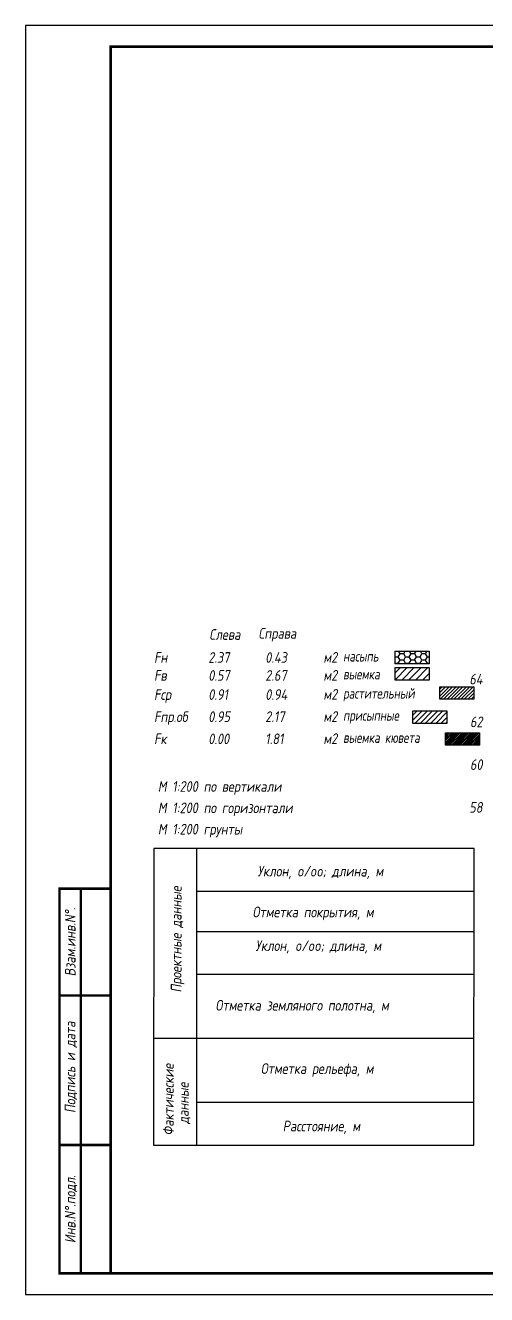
# Model space of a CAD drawing. Extents: x -717 to 1451, y -133302 to 233.
# Drawn here: x -30.1 to 78, y -131460.4 to -131163.4 of the extents above; entities that cross this region are included whole.
import ezdxf
from ezdxf.enums import TextEntityAlignment as Align

# ---------------------------------------------------------------- set-up
doc = ezdxf.new("R2010")
doc.units = 0
for name, color, linetype in [('Зарамочное оформление', 7, 'Continuous'), ('Линейка абсолютных высот', 7, 'Continuous'), ('Объем выемки', 7, 'Continuous'), ('Объем кюветов', 7, 'Continuous'), ('Объем насыпи', 7, 'Continuous'), ('Объем присыпных обочин', 7, 'Continuous'), ('Объем срезки растительного слоя', 7, 'Continuous'), ('Объём_2650', 7, 'Continuous'), ('Таблица', 7, 'Continuous')]:
    doc.layers.add(name, color=color, linetype=linetype)
for name, color, linetype, true_color in [('Объём_2563', 7, 'Continuous', 0xff8000), ('Объём_2570', 7, 'Continuous', 0x80ff00), ('Объём_2600', 7, 'Continuous', 0x808000), ('Объём_2620', 2, 'Continuous', 0xffff00)]:
    doc.layers.add(name, color=color, linetype=linetype, true_color=true_color)
doc.styles.add('М', font='romand.shx', dxfattribs={"width": 0.8, "oblique": 10, "height": 2.5})

# ---------------------------------------------------------------- blocks, each defined once
blk = doc.blocks.new('условные обозначения')
at = {"layer": 'Объём_2563'}
h = blk.add_hatch(dxfattribs=at)
h.set_pattern_fill('ANSI31', color=256, scale=0.3)
h.set_pattern_definition([(45, (-34.5, -100.5), (-0.673519, 0.673519), [])])
h.paths.add_polyline_path([(18.26, 7.53), (27.08, 7.53), (27.08, 4.62), (18.26, 4.62)])
at = {"layer": 'Объём_2570'}
h = blk.add_hatch(dxfattribs=at)
h.set_pattern_fill('ANSI31', color=3, scale=0.2)
h.set_pattern_definition([(45, (-32.9034, -100.5), (-0.4490128, 0.4490128), [])])
h.paths.add_polyline_path([(25.29, 13.16), (34.12, 13.16), (34.12, 10.25), (25.29, 10.25)])
at = {"layer": 'Объём_2600'}
h = blk.add_hatch(dxfattribs=at)
h.set_pattern_fill('ANSI31', color=6, scale=0.4)
h.set_pattern_definition([(45, (-34.5, -100.5), (-0.898026, 0.898026), [])])
h.paths.add_polyline_path([(13.63, 17.67), (22.46, 17.67), (22.46, 14.76), (13.63, 14.76)])
at = {"layer": 'Объём_2620'}
h = blk.add_hatch(dxfattribs=at)
h.set_pattern_fill('ANSI31', color=2, scale=0.1)
h.set_pattern_definition([(45, (-33.755, -100.5), (-0.2245064, 0.2245064), [])])
h.paths.add_polyline_path([(26.75, 2.41), (35.57, 2.41), (35.57, -0.5), (26.75, -0.5)])
at = {"layer": 'Объём_2650'}
h = blk.add_hatch(dxfattribs=at)
h.set_pattern_fill('HONEY', color=5, scale=0.3)
h.set_pattern_definition([(0, (-34.5, -100.5), (1.42875, 0.824889), [0.9525, -1.905]), (120, (-34.5, -100.5), (-1.42875, 0.824889), [0.9525, -1.905]), (60, (-34.5, -100.5), (3e-09, 1.6497784), [-1.905, 0.9525])])
h.paths.add_polyline_path([(13.63, 21.49), (22.46, 21.49), (22.46, 18.58), (13.63, 18.58)])
at = {"layer": 'Объём_2563'}
blk.add_lwpolyline([(18.26, 7.53), (27.08, 7.53), (27.08, 4.62), (18.26, 4.62)], close=True, dxfattribs=at)
at = {"layer": 'Объём_2620', "color": 2}
blk.add_lwpolyline([(26.75, 2.41), (35.57, 2.41), (35.57, -0.5), (26.75, -0.5)], close=True, dxfattribs=at)
at = {"layer": 'Объём_2650', "color": 5}
blk.add_lwpolyline([(13.63, 21.49), (22.46, 21.49), (22.46, 18.58), (13.63, 18.58)], close=True, dxfattribs=at)
at = {"layer": 'Объём_2650', "color": 6}
blk.add_lwpolyline([(13.63, 17.67), (22.46, 17.67), (22.46, 14.76), (13.63, 14.76)], close=True, dxfattribs=at)
at = {"layer": 'Объём_2650', "color": 3}
blk.add_lwpolyline([(25.29, 13.16), (34.12, 13.16), (34.12, 10.25), (25.29, 10.25)], close=True, dxfattribs=at)
at = {"layer": 'Объем насыпи', "color": 1, "style": 'М', "oblique": 10, "width": 0.8}
for s, p in [('насыпь', (0.09, 19.09)), ('выемка', (0.09, 14.89)), ('растительный', (0.09, 10.42)), ('присыпные', (0.09, 5.24)), ('выемка кювета', (0.09, 0.06))]:
    blk.add_text(s, height=2.5, dxfattribs=at).set_placement(p)

msp = doc.modelspace()

# ---------------------------------------------------------------- linework, layer by layer
at = {"layer": 'Таблица', "linetype": 'Continuous', "flags": 128}
for points in [[(0, -131356), (-0.054, -131425.421)], [(75, -131356), (0, -131356)], [(10, -131356), (10, -131425.421)], [(74.946, -131425.421), (75, -131356)], [(10, -131366), (75, -131366)], [(10, -131375.421), (75, -131375.421)], [(9.946, -131385.421), (74.946, -131385.421)], [(-0.054, -131400.421), (74.946, -131400.421)], [(9.946, -131415.421), (74.946, -131415.421)], [(-0.054, -131425.421), (74.946, -131425.421)]]:
    msp.add_lwpolyline(points, dxfattribs=at)

# ---------------------------------------------------------------- block references
at = {"layer": 'Объём_2570', "xscale": 0.9}
msp.add_blockref('условные обозначения', (44.274, -131331.373), dxfattribs=at)

# ---------------------------------------------------------------- texts
at = {"style": 'М', "oblique": 10, "width": 0.8}
msp.add_text('М 1:200 грунты', height=2.5, dxfattribs=at).set_placement((0.973, -131352.769))
at = {"layer": 'Линейка абсолютных высот', "style": 'М', "oblique": 10, "width": 0.8}
for s, p in [('64', (77, -131316.402)), ('62', (77, -131326.402)), ('60', (77, -131336.402)), ('58', (77, -131346.402))]:
    msp.add_text(s, height=2.5, dxfattribs=at).set_placement(p, align=Align.MIDDLE_RIGHT)
at = {"layer": 'Объем выемки', "style": 'М', "oblique": 10, "width": 0.8}
for s, p in [('Fв', (0.085, -131316.79)), ('0.57', (12.785, -131316.79)), ('2.67', (26.126, -131316.79)), ('м2', (39.731, -131316.756))]:
    msp.add_text(s, height=2.5, dxfattribs=at).set_placement(p)
at = {"layer": 'Объем кюветов', "style": 'М', "oblique": 10, "width": 0.8}
for s, p in [('Fк', (0.085, -131331.615)), ('0.00', (12.785, -131331.615)), ('1.81', (26.126, -131331.615)), ('м2', (39.731, -131331.581))]:
    msp.add_text(s, height=2.5, dxfattribs=at).set_placement(p)
at = {"layer": 'Объем насыпи', "style": 'М', "oblique": 10, "width": 0.8}
for s, p in [('Слева', (13.029, -131307.204)), ('Справа', (24.522, -131306.937)), ('Fн', (0.085, -131312.585)), ('2.37', (12.785, -131312.585)), ('0.43', (26.126, -131312.585)), ('м2', (39.731, -131312.551))]:
    msp.add_text(s, height=2.5, dxfattribs=at).set_placement(p)
at = {"layer": 'Объем присыпных обочин', "style": 'М', "oblique": 10, "width": 0.8}
for s, p in [('Fпр.об', (0.085, -131326.436)), ('0.95', (12.785, -131326.436)), ('2.17', (26.126, -131326.436)), ('м2', (39.731, -131326.403))]:
    msp.add_text(s, height=2.5, dxfattribs=at).set_placement(p)
at = {"layer": 'Объем срезки растительного слоя', "style": 'М', "oblique": 10, "width": 0.8}
for s, p in [('Fср', (0.085, -131321.258)), ('0.91', (12.785, -131321.258)), ('0.94', (26.126, -131321.258)), ('м2', (39.731, -131321.224))]:
    msp.add_text(s, height=2.5, dxfattribs=at).set_placement(p)
at = {"layer": 'Таблица', "style": 'М', "oblique": 10, "width": 0.8}
for s, p in [('М 1:200 по вертикали', (0.973, -131342.769)), ('М 1:200 по горизонтали', (0.973, -131347.769)), ('Уклон, o/oo; длина, м', (24.315, -131362.584)), ('Отметка покрытия, м', (23.148, -131372.139)), ('Уклон, o/oo; длина, м', (23.824, -131380.017)), ('Отметка земляного полотна, м', (14.462, -131393.965)), ('Отметка рельефа, м', (25.077, -131408.777)), ('Расстояние, м', (30.202, -131422.23))]:
    msp.add_text(s, height=2.5, dxfattribs=at).set_placement(p)
for s, p in [('Проектные данные ', (6.519, -131389.741)), ('Фактические ', (4.698, -131423.195)), ('данные', (8.204, -131420.49))]:
    msp.add_text(s, height=2.5, rotation=90, dxfattribs=at).set_placement(p)

# ---------------------------------------------------------------- wipeouts: each hides what was drawn before it
msp.add_wipeout([(-10.054, -131365.421), (-22.054, -131365.421), (-22.054, -131455.421), (-10.054, -131455.421)]).dxf.layer = 'Зарамочное оформление'

# ---------------------------------------------------------------- next in the draw order: linework, layer by layer
at = {"flags": 128}
msp.add_lwpolyline([(-30.054, -131460.421), (389.946, -131460.421), (389.946, -131163.421), (-30.054, -131163.421)], close=True, dxfattribs=at)
at = {"const_width": 0.6, "flags": 128}
msp.add_lwpolyline([(-10.054, -131455.421), (384.946, -131455.421), (384.946, -131168.421), (-10.054, -131168.421)], close=True, dxfattribs=at)
at = {"layer": 'Зарамочное оформление', "linetype": 'Continuous', "lineweight": -3, "const_width": 0.6, "flags": 128}
for points in [[(-10.054, -131455.421), (-22.054, -131455.421), (-22.054, -131365.421), (-10.054, -131365.421)], [(-17.054, -131455.421), (-17.054, -131365.421)], [(-22.054, -131390.421), (-10.054, -131390.421)], [(-22.054, -131425.421), (-10.054, -131425.421)]]:
    msp.add_lwpolyline(points, dxfattribs=at)

# ---------------------------------------------------------------- next in the draw order: texts
at = {"layer": 'Зарамочное оформление', "lineweight": 15, "style": 'М', "oblique": 10, "width": 0.8}
for s, p in [('Взам.инв.N%%d.', (-19.554, -131377.921)), ('Подпись и дата', (-19.572, -131407.227)), ('Инв.N%%d.подл.', (-19.554, -131440.421))]:
    msp.add_text(s, height=2.5, rotation=90, dxfattribs=at).set_placement(p, align=Align.MIDDLE_CENTER)

doc.saveas('drawing.dxf')
